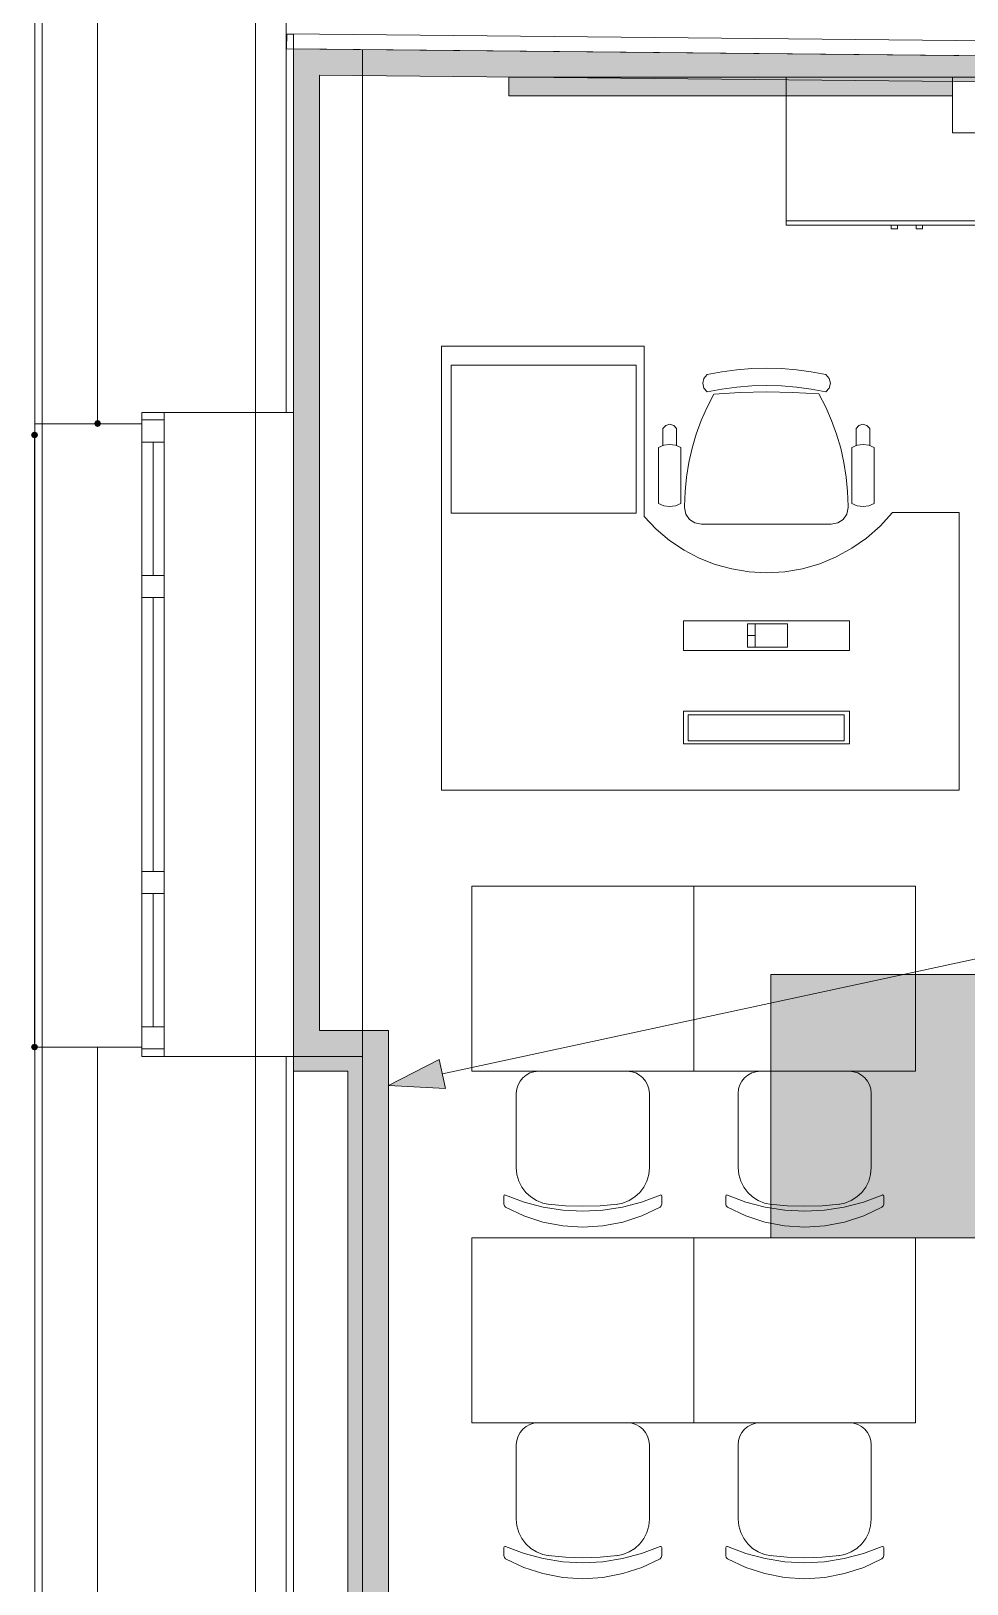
# Model space of a CAD drawing. Header units: millimetres. Extents: x 0 to 1189, y 0 to 841.
# Drawn here: x 232.6 to 257.91, y 611.34 to 653.32 of the extents above; entities that cross this region are included whole.
import ezdxf

# ---------------------------------------------------------------- set-up
doc = ezdxf.new("R2010")
doc.units = ezdxf.units.MM

msp = doc.modelspace()

# ---------------------------------------------------------------- hatches: boundary and pattern name
at = {"true_color": 0xf1d696}
h = msp.add_hatch(color=41, dxfattribs=at)
h.dxf.hatch_style = 2
h.paths.add_polyline_path([(240.398367, 652.128767), (239.698366, 652.135767), (239.698366, 652.835768)])
h = msp.add_hatch(color=41, dxfattribs=at)
h.dxf.hatch_style = 2
h.paths.add_polyline_path([(239.698366, 652.835768), (240.398367, 652.828768), (240.398367, 652.128767)])
h = msp.add_hatch(color=41, dxfattribs=at)
h.dxf.hatch_style = 2
h.paths.add_polyline_path([(240.398367, 652.828768), (300.172459, 652.233767), (300.172459, 651.533766), (240.398367, 652.128767)])
h = msp.add_hatch(color=41, dxfattribs=at)
h.dxf.hatch_style = 2
h.paths.add_polyline_path([(240.398367, 626.304728), (239.698366, 626.304728), (239.698366, 652.135767), (240.398367, 652.128767)])
at = {"true_color": 0x999999}
h = msp.add_hatch(color=253, dxfattribs=at)
h.dxf.hatch_style = 2
h.paths.add_polyline_path([(257.517393, 652.069767), (257.517393, 651.569766), (245.517375, 651.569766), (245.517375, 652.069767)])
h = msp.add_hatch(color=7)
h.dxf.hatch_style = 2
h.paths.add_polyline_path([(234.308358, 642.704753), (234.334796, 642.64119), (234.398358, 642.614752), (234.461921, 642.64119), (234.488358, 642.704753), (234.488358, 642.714753), (234.461921, 642.778315), (234.398358, 642.804753), (234.334796, 642.778315), (234.308358, 642.714753)])
h = msp.add_hatch(color=7)
h.dxf.hatch_style = 2
h.paths.add_polyline_path([(232.688355, 642.489752), (232.624793, 642.463315), (232.598355, 642.399752), (232.624793, 642.33619), (232.688355, 642.309752), (232.698356, 642.309752), (232.761918, 642.33619), (232.788356, 642.399752), (232.761918, 642.463315), (232.698356, 642.489752)])
at = {"true_color": 0xffffff}
h = msp.add_hatch(color=7, dxfattribs=at)
h.dxf.hatch_style = 2
h.paths.add_polyline_path([(252.603386, 627.81973), (284.146434, 627.81973), (284.146434, 620.701719), (252.603386, 620.701719)])
at = {"true_color": 0xf1d696}
h = msp.add_hatch(color=41, dxfattribs=at)
h.dxf.hatch_style = 2
h.paths.add_polyline_path([(240.398367, 626.304728), (240.398367, 625.604726), (239.698366, 625.604726)])
h = msp.add_hatch(color=41, dxfattribs=at)
h.dxf.hatch_style = 2
h.paths.add_polyline_path([(239.698366, 626.304728), (240.398367, 626.304728), (239.698366, 625.604726)])
h = msp.add_hatch(color=41, dxfattribs=at)
h.dxf.hatch_style = 2
h.paths.add_polyline_path([(241.560369, 626.304728), (241.560369, 625.604726), (240.398367, 625.604726), (240.398367, 626.304728)])
h = msp.add_hatch(color=41, dxfattribs=at)
h.dxf.hatch_style = 2
h.paths.add_polyline_path([(241.560369, 625.604726), (242.26037, 626.304728), (242.26037, 625.604726)])
h = msp.add_hatch(color=41, dxfattribs=at)
h.dxf.hatch_style = 2
h.paths.add_polyline_path([(241.560369, 626.304728), (242.26037, 626.304728), (241.560369, 625.604726)])
h = msp.add_hatch(color=7)
h.dxf.hatch_style = 2
h.paths.add_polyline_path([(232.698356, 625.765727), (232.761918, 625.792164), (232.788356, 625.855727), (232.761918, 625.919289), (232.698356, 625.945727), (232.688355, 625.945727), (232.624793, 625.919289), (232.598355, 625.855727), (232.624793, 625.792164), (232.688355, 625.765727)])
h = msp.add_hatch(color=7)
h.dxf.hatch_style = 2
h.paths.add_polyline_path([(239.698366, 625.604726), (241.160368, 625.604726), (241.160368, 625.204726), (239.698366, 625.204726)])
h = msp.add_hatch(color=7)
h.dxf.hatch_style = 2
h.paths.add_polyline_path([(241.560369, 602.904692), (241.160368, 602.904692), (241.160368, 625.594726), (241.560369, 625.604726)])
h = msp.add_hatch(color=41, dxfattribs=at)
h.dxf.hatch_style = 2
h.paths.add_polyline_path([(242.26037, 602.504691), (241.560369, 602.504691), (241.560369, 625.604726), (242.26037, 625.604726)])
at = {"true_color": 0x0077b0}
h = msp.add_hatch(color=144, dxfattribs=at)
h.dxf.hatch_style = 2
h.paths.add_polyline_path([(242.26037, 624.812725), (243.635372, 625.518726), (243.804372, 624.736725)])
h = msp.add_hatch(color=144, dxfattribs=at)
h.paths.add_polyline_path([(253.501278, 623.733373), (253.501278, 624.137414), (253.510313, 624.239053), (253.537589, 624.332475), (253.583366, 624.41794), (253.647901, 624.495704), (253.725665, 624.560239), (253.81113, 624.606016), (253.904552, 624.633293), (254.006191, 624.642327), (254.201252, 624.606361), (254.364481, 624.49846), (254.429016, 624.420653), (254.474793, 624.334887), (254.502069, 624.240646), (254.511104, 624.137414), (254.511104, 623.733373), (254.501639, 623.633328), (254.473415, 623.540724), (254.426691, 623.455561), (254.361725, 623.377839), (254.285166, 623.313304), (254.199874, 623.267528), (254.106624, 623.240251), (254.006191, 623.231216), (253.904552, 623.240251), (253.81113, 623.267528), (253.725665, 623.313304), (253.647901, 623.377839), (253.583366, 623.455561), (253.537589, 623.540724), (253.510313, 623.633328)])
h.paths.add_polyline_path([(254.308257, 623.736129), (254.308257, 624.14017), (254.28676, 624.25565), (254.220614, 624.354593), (254.123118, 624.420256), (254.006191, 624.441685), (253.889264, 624.420256), (253.791768, 624.354593), (253.725622, 624.25565), (253.704125, 624.14017), (253.704125, 623.736129), (253.725622, 623.618583), (253.791768, 623.521707), (253.889264, 623.454665), (254.006191, 623.431859), (254.123118, 623.454665), (254.220614, 623.521707), (254.28676, 623.619616)])
h = msp.add_hatch(color=144, dxfattribs=at)
h.dxf.hatch_style = 2
h.paths.add_polyline_path([(255.017103, 624.642327), (255.925505, 624.642327), (256.080879, 624.612975), (256.211035, 624.526572), (256.29985, 624.395521), (256.329546, 624.238838), (256.329546, 623.329884), (256.303984, 623.255125), (256.227571, 623.231216), (256.151435, 623.255125), (256.126148, 623.329884), (256.126148, 624.238838), (256.111678, 624.316973), (256.069924, 624.382705), (256.004123, 624.4257), (255.925505, 624.438929), (255.722658, 624.438929), (255.722658, 623.329884), (255.697165, 623.255125), (255.621235, 623.231216), (255.547234, 623.255125), (255.522016, 623.329884), (255.522016, 624.438929), (255.118526, 624.438929), (255.118526, 623.329884), (255.093239, 623.255125), (255.017103, 623.231216), (254.940966, 623.255125), (254.915679, 623.329884), (254.915679, 624.54366), (254.940966, 624.617385)])
h = msp.add_hatch(color=144, dxfattribs=at)
h.dxf.hatch_style = 2
h.paths.add_polyline_path([(257.425163, 623.329884), (257.425163, 624.54366), (257.45045, 624.617385), (257.526587, 624.642327), (258.0315, 624.642327), (258.185771, 624.612975), (258.316478, 624.526572), (258.405499, 624.395521), (258.434989, 624.238838), (258.434989, 623.329884), (258.409702, 623.255125), (258.333566, 623.231216), (258.257429, 623.255125), (258.232142, 623.329884), (258.232142, 624.238838), (258.217604, 624.316973), (258.175367, 624.382705), (258.110048, 624.4257), (258.0315, 624.438929), (257.62801, 624.438929), (257.62801, 623.329884), (257.602723, 623.255125), (257.526587, 623.231216), (257.45045, 623.255125)])
h = msp.add_hatch(color=144, dxfattribs=at)
h.paths.add_polyline_path([(256.088641, 622.127238), (256.180487, 622.182359), (256.264479, 622.201101), (256.310023, 622.21495), (256.351019, 622.254017), (256.381474, 622.303627), (256.391258, 622.353236), (256.380165, 622.412216), (256.347161, 622.461274), (256.297896, 622.493658), (256.239123, 622.503718), (256.180349, 622.492831), (256.131085, 622.461274), (256.099527, 622.412216), (256.088641, 622.353236)])
h.paths.add_polyline_path([(256.465672, 622.171335), (256.55931, 622.114215), (256.63269, 622.031878), (256.678372, 621.932108), (256.693875, 621.824069), (256.693875, 621.519799), (256.665626, 621.374209), (256.581979, 621.25301), (256.460367, 621.169984), (256.31519, 621.142767), (256.168912, 621.169984), (256.046197, 621.25301), (255.963653, 621.375036), (255.936506, 621.519799), (255.936506, 622.353236), (255.958554, 622.470989), (256.025251, 622.569312), (256.122472, 622.634356), (256.239123, 622.656404), (256.356394, 622.63408), (256.454648, 622.567108), (256.519691, 622.470714), (256.54174, 622.353236), (256.522723, 622.250503)])
h.paths.add_polyline_path([(256.54174, 621.521452), (256.54174, 621.824069), (256.525479, 621.911161), (256.476145, 621.985024), (256.402696, 622.034565), (256.31519, 622.050619), (256.227685, 622.034565), (256.154236, 621.985024), (256.104902, 621.911161), (256.088641, 621.824069), (256.088641, 621.521452), (256.104902, 621.433189), (256.154236, 621.361049), (256.227685, 621.310406), (256.31519, 621.293249), (256.402696, 621.310406), (256.476145, 621.361049), (256.525479, 621.434016)])
h = msp.add_hatch(color=144, dxfattribs=at)
h.dxf.hatch_style = 2
h.paths.add_polyline_path([(252.754027, 621.21663), (252.754027, 622.127238), (252.773044, 622.182359), (252.830095, 622.201101), (253.208779, 622.201101), (253.324604, 622.179121), (253.422651, 622.11456), (253.489348, 622.015823), (253.511397, 621.898483), (253.511397, 621.21663), (253.49238, 621.160682), (253.435329, 621.142767), (253.378278, 621.160682), (253.359261, 621.21663), (253.359261, 621.898483), (253.348375, 621.957257), (253.316818, 622.006522), (253.267553, 622.038699), (253.208779, 622.048965), (252.906162, 622.048965), (252.906162, 621.21663), (252.887145, 621.160682), (252.830095, 621.142767), (252.773044, 621.160682)])
h = msp.add_hatch(color=144, dxfattribs=at)
h.paths.add_polyline_path([(253.814853, 622.127238), (253.83387, 622.182359), (253.890921, 622.201101), (254.269606, 622.201101), (254.386877, 622.179121), (254.483477, 622.11456), (254.550174, 622.015823), (254.572223, 621.898483), (254.572223, 621.445384), (254.550174, 621.328045), (254.483477, 621.229308), (254.386877, 621.16392), (254.269606, 621.142767), (253.966988, 621.142767), (253.966988, 620.761878), (253.947972, 620.706274), (253.890921, 620.687463), (253.83387, 620.706274), (253.814853, 620.761878)])
h.paths.add_polyline_path([(253.966988, 622.048965), (253.966988, 621.293249), (254.269606, 621.293249), (254.327277, 621.304342), (254.375439, 621.337346), (254.408925, 621.386611), (254.420087, 621.445384), (254.420087, 621.898483), (254.409201, 621.957257), (254.377644, 622.006522), (254.328379, 622.038699), (254.269606, 622.048965)])
h = msp.add_hatch(color=144, dxfattribs=at)
h.dxf.hatch_style = 2
h.paths.add_polyline_path([(255.633049, 622.127238), (255.633049, 621.21663), (255.614032, 621.160682), (255.556981, 621.142767), (255.178296, 621.142767), (255.061025, 621.16392), (254.964425, 621.229308), (254.897728, 621.327218), (254.875679, 621.445384), (254.875679, 622.127238), (254.894696, 622.182359), (254.951747, 622.201101), (255.008798, 622.182359), (255.027815, 622.127238), (255.027815, 621.445384), (255.038977, 621.387438), (255.072463, 621.337346), (255.121452, 621.304342), (255.178296, 621.293249), (255.480914, 621.293249), (255.480914, 622.127238), (255.499931, 622.182359), (255.556981, 622.201101), (255.614032, 622.182359)])
h = msp.add_hatch(color=144, dxfattribs=at)
h.paths.add_polyline_path([(257.265774, 621.598071), (257.160078, 621.63011), (257.073399, 621.69729), (257.016349, 621.790032), (256.997332, 621.898483), (257.01938, 622.015823), (257.086077, 622.11456), (257.182678, 622.179121), (257.299949, 622.201101), (257.678634, 622.201101), (257.735685, 622.182359), (257.754702, 622.127238), (257.754702, 621.21663), (257.735685, 621.160682), (257.678634, 621.142767), (257.621583, 621.160682), (257.602566, 621.21663), (257.602566, 621.595866), (257.449879, 621.595866), (257.134584, 621.172533), (257.107299, 621.149589), (257.073399, 621.142767), (257.016349, 621.160682), (256.997332, 621.21663), (257.012215, 621.263483)])
h.paths.add_polyline_path([(257.149467, 621.898483), (257.160629, 621.840537), (257.194116, 621.790445), (257.243105, 621.756959), (257.299949, 621.745797), (257.602566, 621.745797), (257.602566, 622.048965), (257.299949, 622.048965), (257.241176, 622.038079), (257.191911, 622.006522), (257.160354, 621.957257)])

# ---------------------------------------------------------------- linework, layer by layer
at = {"color": 7, "lineweight": 0}
for points in [[(238.672365, 251.095154), (238.672365, 729.022884)], [(232.698356, 723.080875), (232.698356, 642.704753)], [(232.898356, 642.704753), (232.898356, 722.879875)], [(232.898356, 722.879875), (232.898356, 642.704753)], [(234.398358, 721.369873), (234.398358, 642.704753)], [(234.398358, 642.714753), (234.398358, 716.268865)], [(239.498366, 657.038775), (239.498366, 653.237769)], [(239.498366, 653.237769), (301.07646, 652.624768)], [(239.498366, 653.237769), (239.498366, 643.004753)], [(239.698366, 653.233769), (239.498366, 653.233769)], [(239.514366, 653.237769), (239.510366, 652.837768)], [(239.698366, 643.004753), (239.698366, 653.233769)], [(239.510366, 652.837768), (300.87246, 652.226767)], [(239.698366, 652.835768), (239.698366, 652.135767)], [(300.87246, 652.226767), (239.698366, 652.835768)], [(241.560369, 625.604726), (241.560369, 652.817768)], [(239.698366, 652.135767), (239.698366, 625.604726)], [(240.398367, 652.128767), (300.172459, 651.533766)], [(240.398367, 626.304728), (240.398367, 652.128767)], [(232.698356, 625.854727), (232.698356, 642.704753)], [(232.698356, 642.704753), (232.898356, 642.704753)], [(232.898356, 642.704753), (232.898356, 625.854727)], [(232.898356, 625.854727), (232.898356, 642.704753)], [(232.898356, 642.704753), (234.398358, 642.704753)], [(234.398358, 642.704753), (235.59836, 642.704753)], [(236.198361, 643.004753), (235.59836, 643.004753)], [(235.59836, 643.004753), (235.59836, 642.204752)], [(235.59836, 643.004753), (235.59836, 642.204752)], [(236.198361, 643.004753), (235.59836, 643.004753)], [(236.198361, 642.804753), (235.59836, 642.804753)], [(236.198361, 643.004753), (239.498366, 643.004753)], [(236.198361, 642.204752), (236.198361, 643.004753)], [(236.198361, 642.204752), (236.198361, 643.004753)], [(239.498366, 643.004753), (239.698366, 643.004753)], [(232.688355, 625.855727), (232.688355, 642.399752)], [(235.59836, 642.204752), (236.198361, 642.204752)], [(235.59836, 638.604746), (235.59836, 642.204752)], [(235.89836, 638.604746), (235.89836, 642.204752)], [(236.198361, 642.204752), (236.198361, 638.604746)], [(235.59836, 638.604746), (236.198361, 638.604746)], [(235.59836, 638.004745), (235.59836, 638.604746)], [(235.59836, 638.604746), (235.59836, 638.004745)], [(236.198361, 638.604746), (236.198361, 638.004745)], [(236.198361, 638.004745), (236.198361, 638.604746)], [(236.198361, 638.004745), (235.59836, 638.004745)], [(235.59836, 630.604734), (235.59836, 638.004745)], [(235.89836, 630.604734), (235.89836, 638.004745)], [(236.198361, 638.004745), (236.198361, 630.604734)], [(235.59836, 630.604734), (236.198361, 630.604734)], [(235.59836, 630.004733), (235.59836, 630.604734)], [(235.59836, 630.604734), (235.59836, 630.004733)], [(236.198361, 630.604734), (236.198361, 630.004733)], [(236.198361, 630.004733), (236.198361, 630.604734)], [(236.198361, 630.004733), (235.59836, 630.004733)], [(235.59836, 626.404728), (235.59836, 630.004733)], [(235.89836, 626.404728), (235.89836, 630.004733)], [(236.198361, 630.004733), (236.198361, 626.404728)], [(235.59836, 626.404728), (236.198361, 626.404728)], [(235.59836, 625.604726), (235.59836, 626.404728)], [(235.59836, 626.404728), (235.59836, 625.604726)], [(236.198361, 626.404728), (236.198361, 625.604726)], [(236.198361, 625.604726), (236.198361, 626.404728)], [(242.26037, 626.304728), (240.398367, 626.304728)], [(242.26037, 626.304728), (242.26037, 625.604726)], [(232.898356, 625.854727), (232.698356, 625.854727)], [(232.698356, 625.854727), (232.698356, 602.204691)], [(234.398358, 625.854727), (232.898356, 625.854727)], [(232.898356, 625.854727), (232.898356, 602.204691)], [(234.398358, 602.204691), (234.398358, 625.854727)], [(235.59836, 625.854727), (234.398358, 625.854727)], [(234.398358, 625.854727), (234.398358, 602.214691)], [(236.198361, 625.804727), (235.59836, 625.804727)], [(236.198361, 625.604726), (235.59836, 625.604726)], [(235.59836, 625.604726), (236.198361, 625.604726)], [(239.498366, 625.604726), (236.198361, 625.604726)], [(239.498366, 602.504691), (239.498366, 625.604726)], [(241.560369, 625.604726), (239.498366, 625.604726)], [(239.698366, 625.604726), (239.698366, 602.904692)], [(239.698366, 625.604726), (240.398367, 625.604726)], [(240.398367, 625.604726), (241.560369, 625.604726)], [(241.560369, 602.504691), (241.560369, 625.604726)], [(241.560369, 625.604726), (241.560369, 602.504691)], [(242.26037, 601.80469), (242.26037, 625.604726)], [(239.698366, 625.204726), (241.160368, 625.204726)], [(241.160368, 625.204726), (241.160368, 602.904692)]]:
    msp.add_lwpolyline(points, dxfattribs=at)
at = {"color": 253, "lineweight": 0, "true_color": 0x999999}
for points in [[(245.517375, 651.569766), (245.517375, 652.069767)], [(245.517375, 652.069767), (257.517393, 652.069767)], [(253.017387, 652.069767), (253.017387, 648.069761)], [(267.517409, 652.069767), (253.017387, 652.069767)], [(257.517393, 650.569765), (257.517393, 652.069767)], [(257.517393, 652.069767), (277.517424, 652.069767)], [(257.517393, 652.069767), (257.517393, 651.569766)], [(257.517393, 651.569766), (245.517375, 651.569766)], [(277.517424, 650.569765), (257.517393, 650.569765)], [(253.017387, 648.189761), (267.517409, 648.189761)], [(253.017387, 648.069761), (267.517409, 648.069761)], [(256.031391, 648.069761), (255.857391, 648.069761)], [(255.857391, 648.069761), (255.857391, 647.967761)], [(256.031391, 647.967761), (256.031391, 648.069761)], [(256.707392, 648.069761), (256.534392, 648.069761)], [(256.534392, 648.069761), (256.534392, 647.967761)], [(256.707392, 647.967761), (256.707392, 648.069761)], [(255.857391, 647.967761), (256.031391, 647.967761)], [(256.534392, 647.967761), (256.707392, 647.967761)], [(243.698372, 632.801737), (243.698372, 644.801756)], [(243.698372, 644.801756), (249.178381, 644.801756)], [(249.178381, 640.191749), (249.178381, 644.801756)], [(243.963373, 644.289755), (248.96338, 644.289755)], [(243.963373, 640.289749), (243.963373, 644.289755)], [(248.96338, 644.289755), (248.96338, 640.289749)], [(250.884383, 643.564754), (250.794008, 643.666254), (250.761383, 643.797754), (250.794008, 643.929129), (250.884383, 644.029755)], [(250.884383, 644.029755), (251.281556, 644.10588), (251.68201, 644.160255), (252.084901, 644.19288), (252.489386, 644.203755), (252.893308, 644.19288), (253.296012, 644.160255), (253.696653, 644.10588), (254.094388, 644.029755)], [(254.094388, 644.029755), (254.183888, 643.929129), (254.216388, 643.797754), (254.183888, 643.666254), (254.094388, 643.564754)], [(250.271382, 640.457749), (250.271382, 640.470749), (250.284037, 640.868338), (250.321804, 641.263079), (250.384392, 641.653812), (250.471508, 642.039377), (250.582857, 642.418613), (250.718149, 642.790362), (250.877088, 643.153462), (251.059384, 643.506754)], [(250.884383, 643.564754), (251.281556, 643.641035), (251.68201, 643.695754), (252.084901, 643.728723), (252.489386, 643.739754), (252.893308, 643.728723), (253.296012, 643.695754), (253.696653, 643.641035), (254.094388, 643.564754)], [(251.059384, 643.506754), (251.77326, 643.550379), (252.489386, 643.564754), (253.197262, 643.550504), (253.904388, 643.507754)], [(253.904388, 643.507754), (254.086683, 643.154419), (254.245623, 642.791206), (254.380914, 642.419297), (254.492264, 642.039877), (254.579379, 641.654128), (254.641967, 641.263235), (254.679735, 640.868381), (254.692389, 640.470749), (254.692389, 640.457749)], [(249.686381, 642.572752), (249.760757, 642.658753), (249.870382, 642.690753), (249.978757, 642.658878), (250.053382, 642.573752)], [(254.910389, 642.573752), (254.98514, 642.659753), (255.09439, 642.691753), (255.20314, 642.659878), (255.27739, 642.574752)], [(249.686381, 642.574752), (249.686381, 642.118752)], [(250.053382, 642.573752), (250.053382, 642.116752)], [(254.910389, 642.573752), (254.910389, 642.116752)], [(255.27739, 642.574752), (255.27739, 642.118752)], [(249.565381, 642.060752), (249.565381, 640.548749)], [(249.566381, 642.060752), (249.710882, 642.122502), (249.867382, 642.143752), (250.023507, 642.122502), (250.168382, 642.060752)], [(250.168382, 642.060752), (250.168382, 640.548749)], [(254.795389, 642.060752), (254.940264, 642.122502), (255.09639, 642.143752), (255.25339, 642.122502), (255.39839, 642.060752)], [(254.795389, 642.060752), (254.795389, 640.548749)], [(255.39839, 642.060752), (255.39839, 640.548749)], [(250.168382, 640.548749), (250.023507, 640.486124), (249.867382, 640.464749), (249.710882, 640.486124), (249.566381, 640.548749)], [(255.39839, 640.548749), (255.25339, 640.486124), (255.09639, 640.464749), (254.940264, 640.486124), (254.795389, 640.548749)], [(248.96338, 640.289749), (243.963373, 640.289749)], [(255.889391, 640.301749), (255.559422, 639.936733), (255.194015, 639.613998), (254.797296, 639.335513), (254.373389, 639.103247), (253.926419, 638.919169), (253.460512, 638.785247), (252.979793, 638.70345), (252.488386, 638.675746), (252.014998, 638.701389), (251.551291, 638.7772), (251.100942, 638.901503), (250.667633, 639.072622), (250.255042, 639.288882), (249.86685, 639.548607), (249.506737, 639.850121), (249.178381, 640.191749)], [(250.731383, 639.985748), (250.548555, 640.021389), (250.404258, 640.118624), (250.307023, 640.262921), (250.271382, 640.439749), (250.271382, 640.457749)], [(254.692389, 640.457749), (254.692389, 640.439749), (254.656748, 640.262921), (254.559514, 640.118624), (254.415217, 640.021389), (254.238388, 639.985748)], [(257.698394, 640.301749), (255.889391, 640.301749)], [(257.698394, 632.801737), (257.698394, 640.301749)], [(257.698394, 632.801737), (257.698394, 640.301749)], [(250.731383, 639.985748), (254.232388, 639.985748)], [(254.727389, 637.373744), (250.237382, 637.373744)], [(250.237382, 637.373744), (250.237382, 636.577743)], [(251.975385, 636.659743), (251.975385, 637.293744)], [(251.975385, 637.293744), (253.056387, 637.293744)], [(252.176385, 637.293744), (252.176385, 636.659743)], [(253.056387, 637.293744), (253.056387, 636.659743)], [(254.727389, 636.577743), (254.727389, 637.373744)], [(252.176385, 636.976744), (251.975385, 636.976744)], [(250.237382, 636.577743), (254.727389, 636.577743)], [(253.056387, 636.659743), (251.975385, 636.659743)], [(254.727389, 634.937741), (250.237382, 634.937741)], [(250.237382, 634.937741), (250.237382, 634.051739)], [(254.590389, 634.832741), (250.366383, 634.832741)], [(250.366383, 634.832741), (250.366383, 634.13374)], [(254.590389, 634.13374), (254.590389, 634.832741)], [(254.727389, 634.051739), (254.727389, 634.937741)], [(250.237382, 634.051739), (254.727389, 634.051739)], [(250.366383, 634.13374), (254.590389, 634.13374)], [(257.698394, 632.801737), (243.698372, 632.801737)], [(243.698372, 632.801737), (257.698394, 632.801737)], [(244.518374, 625.201726), (244.518374, 630.201734)], [(244.518374, 630.201734), (250.518383, 630.201734)], [(250.518383, 630.201734), (250.518383, 625.201726)], [(250.518383, 625.201726), (250.518383, 630.201734)], [(250.518383, 630.201734), (256.518392, 630.201734)], [(256.518392, 630.201734), (256.518392, 625.201726)], [(250.518383, 625.201726), (244.518374, 625.201726)], [(245.719375, 624.601725), (245.731581, 624.72254), (245.766579, 624.835116), (245.821944, 624.937028), (245.895251, 625.025851), (245.984073, 625.099157), (246.085985, 625.154523), (246.198562, 625.189521), (246.319376, 625.201726)], [(245.719375, 624.601725), (245.731581, 624.72254), (245.766579, 624.835116), (245.821944, 624.937028), (245.895251, 625.025851), (245.984073, 625.099157), (246.085985, 625.154523), (246.198562, 625.189521), (246.319376, 625.201726)], [(246.318376, 625.201726), (248.71938, 625.201726)], [(246.318376, 625.201726), (248.71938, 625.201726)], [(248.71938, 625.201726), (248.840195, 625.189521), (248.952771, 625.154523), (249.054683, 625.099157), (249.143506, 625.025851), (249.216812, 624.937028), (249.272178, 624.835116), (249.307176, 624.72254), (249.319381, 624.601725)], [(248.71938, 625.201726), (248.840195, 625.189521), (248.952771, 625.154523), (249.054683, 625.099157), (249.143506, 625.025851), (249.216812, 624.937028), (249.272178, 624.835116), (249.307176, 624.72254), (249.319381, 624.601725)], [(256.518392, 625.201726), (250.518383, 625.201726)], [(251.719385, 624.601725), (251.73159, 624.72254), (251.766588, 624.835116), (251.821953, 624.937028), (251.89526, 625.025851), (251.984082, 625.099157), (252.085995, 625.154523), (252.198571, 625.189521), (252.319385, 625.201726)], [(251.719385, 624.601725), (251.73159, 624.72254), (251.766588, 624.835116), (251.821953, 624.937028), (251.89526, 625.025851), (251.984082, 625.099157), (252.085995, 625.154523), (252.198571, 625.189521), (252.319385, 625.201726)], [(252.318385, 625.201726), (254.719389, 625.201726)], [(252.318385, 625.201726), (254.719389, 625.201726)], [(254.719389, 625.201726), (254.840204, 625.189521), (254.95278, 625.154523), (255.054692, 625.099157), (255.143515, 625.025851), (255.216822, 624.937028), (255.272187, 624.835116), (255.307185, 624.72254), (255.31939, 624.601725)], [(254.719389, 625.201726), (254.840204, 625.189521), (254.95278, 625.154523), (255.054692, 625.099157), (255.143515, 625.025851), (255.216822, 624.937028), (255.272187, 624.835116), (255.307185, 624.72254), (255.31939, 624.601725)], [(245.719375, 624.601725), (245.719375, 622.598722)], [(245.719375, 624.601725), (245.719375, 622.598722)], [(249.319381, 624.601725), (249.319381, 622.598722)], [(249.319381, 624.601725), (249.319381, 622.598722)], [(251.719385, 624.601725), (251.719385, 622.598722)], [(251.719385, 624.601725), (251.719385, 622.598722)], [(255.31939, 624.601725), (255.31939, 622.598722)], [(255.31939, 624.601725), (255.31939, 622.598722)], [(246.619377, 621.60372), (246.433992, 621.640035), (246.263173, 621.708424), (246.11005, 621.80543), (245.977751, 621.927596), (245.869405, 622.071465), (245.788141, 622.233581), (245.737088, 622.410485), (245.719375, 622.598722)], [(246.619377, 621.60372), (246.433992, 621.640035), (246.263173, 621.708424), (246.11005, 621.80543), (245.977751, 621.927596), (245.869405, 622.071465), (245.788141, 622.233581), (245.737088, 622.410485), (245.719375, 622.598722)], [(249.319381, 622.598722), (249.301668, 622.410485), (249.250615, 622.233581), (249.169351, 622.071465), (249.061006, 621.927596), (248.928706, 621.80543), (248.775583, 621.708424), (248.604765, 621.640035), (248.41938, 621.60372)], [(249.319381, 622.598722), (249.301668, 622.410485), (249.250615, 622.233581), (249.169351, 622.071465), (249.061006, 621.927596), (248.928706, 621.80543), (248.775583, 621.708424), (248.604765, 621.640035), (248.41938, 621.60372)], [(252.619386, 621.60372), (252.434001, 621.640035), (252.263182, 621.708424), (252.110059, 621.80543), (251.97776, 621.927596), (251.869414, 622.071465), (251.78815, 622.233581), (251.737097, 622.410485), (251.719385, 622.598722)], [(252.619386, 621.60372), (252.434001, 621.640035), (252.263182, 621.708424), (252.110059, 621.80543), (251.97776, 621.927596), (251.869414, 622.071465), (251.78815, 622.233581), (251.737097, 622.410485), (251.719385, 622.598722)], [(255.31939, 622.598722), (255.301677, 622.410485), (255.250624, 622.233581), (255.169361, 622.071465), (255.061015, 621.927596), (254.928716, 621.80543), (254.775592, 621.708424), (254.604774, 621.640035), (254.419389, 621.60372)], [(255.31939, 622.598722), (255.301677, 622.410485), (255.250624, 622.233581), (255.169361, 622.071465), (255.061015, 621.927596), (254.928716, 621.80543), (254.775592, 621.708424), (254.604774, 621.640035), (254.419389, 621.60372)], [(245.384375, 621.828721), (245.393, 621.849721), (245.414375, 621.858721), (245.427375, 621.855721)], [(245.384375, 621.828721), (245.393, 621.849721), (245.414375, 621.858721), (245.427375, 621.855721)], [(245.384375, 621.61172), (245.384375, 621.828721)], [(245.384375, 621.61172), (245.384375, 621.828721)], [(249.611381, 621.855721), (249.107318, 621.664783), (248.58788, 621.52747), (248.057191, 621.444533), (247.519378, 621.41672), (246.981565, 621.444533), (246.450877, 621.52747), (245.931438, 621.664783), (245.427375, 621.855721)], [(249.611381, 621.855721), (249.107318, 621.664783), (248.58788, 621.52747), (248.057191, 621.444533), (247.519378, 621.41672), (246.981565, 621.444533), (246.450877, 621.52747), (245.931438, 621.664783), (245.427375, 621.855721)], [(249.611381, 621.855721), (249.624381, 621.858721), (249.645756, 621.849721), (249.654381, 621.828721)], [(249.611381, 621.855721), (249.624381, 621.858721), (249.645756, 621.849721), (249.654381, 621.828721)], [(249.654381, 621.61172), (249.654381, 621.828721)], [(249.654381, 621.61172), (249.654381, 621.828721)], [(251.384384, 621.828721), (251.393009, 621.849721), (251.414384, 621.858721), (251.427384, 621.855721)], [(251.384384, 621.828721), (251.393009, 621.849721), (251.414384, 621.858721), (251.427384, 621.855721)], [(251.384384, 621.61172), (251.384384, 621.828721)], [(251.384384, 621.61172), (251.384384, 621.828721)], [(255.611391, 621.855721), (255.107327, 621.664783), (254.587889, 621.52747), (254.057201, 621.444533), (253.519387, 621.41672), (252.981574, 621.444533), (252.450886, 621.52747), (251.931447, 621.664783), (251.427384, 621.855721)], [(255.611391, 621.855721), (255.107327, 621.664783), (254.587889, 621.52747), (254.057201, 621.444533), (253.519387, 621.41672), (252.981574, 621.444533), (252.450886, 621.52747), (251.931447, 621.664783), (251.427384, 621.855721)], [(255.611391, 621.855721), (255.624391, 621.858721), (255.645766, 621.849721), (255.654391, 621.828721)], [(255.611391, 621.855721), (255.624391, 621.858721), (255.645766, 621.849721), (255.654391, 621.828721)], [(255.654391, 621.61172), (255.654391, 621.828721)], [(255.654391, 621.61172), (255.654391, 621.828721)], [(245.431375, 621.52672), (245.397, 621.56322), (245.384375, 621.61172)], [(245.431375, 621.52672), (245.397, 621.56322), (245.384375, 621.61172)], [(249.607381, 621.52672), (249.114349, 621.293001), (248.59788, 621.12397), (248.06416, 621.021313), (247.519378, 620.986719), (246.974596, 621.021313), (246.440877, 621.12397), (245.924407, 621.293001), (245.431375, 621.52672)], [(249.607381, 621.52672), (249.114349, 621.293001), (248.59788, 621.12397), (248.06416, 621.021313), (247.519378, 620.986719), (246.974596, 621.021313), (246.440877, 621.12397), (245.924407, 621.293001), (245.431375, 621.52672)], [(248.46038, 621.60872), (247.991004, 621.566845), (247.519378, 621.55272), (247.047752, 621.566845), (246.578377, 621.60872)], [(248.46038, 621.60872), (247.991004, 621.566845), (247.519378, 621.55272), (247.047752, 621.566845), (246.578377, 621.60872)], [(249.654381, 621.61172), (249.641756, 621.56322), (249.607381, 621.52672)], [(249.654381, 621.61172), (249.641756, 621.56322), (249.607381, 621.52672)], [(251.431384, 621.52672), (251.397009, 621.56322), (251.384384, 621.61172)], [(251.431384, 621.52672), (251.397009, 621.56322), (251.384384, 621.61172)], [(255.607391, 621.52672), (255.114359, 621.293001), (254.597889, 621.12397), (254.064169, 621.021313), (253.519387, 620.986719), (252.974605, 621.021313), (252.440886, 621.12397), (251.924416, 621.293001), (251.431384, 621.52672)], [(255.607391, 621.52672), (255.114359, 621.293001), (254.597889, 621.12397), (254.064169, 621.021313), (253.519387, 620.986719), (252.974605, 621.021313), (252.440886, 621.12397), (251.924416, 621.293001), (251.431384, 621.52672)], [(254.460389, 621.60872), (253.991013, 621.566845), (253.519387, 621.55272), (253.047762, 621.566845), (252.578386, 621.60872)], [(254.460389, 621.60872), (253.991013, 621.566845), (253.519387, 621.55272), (253.047762, 621.566845), (252.578386, 621.60872)], [(255.654391, 621.61172), (255.641766, 621.56322), (255.607391, 621.52672)], [(255.654391, 621.61172), (255.641766, 621.56322), (255.607391, 621.52672)], [(244.518374, 615.701711), (244.518374, 620.701719)], [(244.518374, 620.701719), (250.518383, 620.701719)], [(250.518383, 620.701719), (250.518383, 615.701711)], [(250.518383, 615.701711), (250.518383, 620.701719)], [(250.518383, 620.701719), (256.518392, 620.701719)], [(256.518392, 620.701719), (256.518392, 615.701711)], [(250.518383, 615.701711), (244.518374, 615.701711)], [(245.719375, 615.10171), (245.731581, 615.222525), (245.766579, 615.335101), (245.821944, 615.437014), (245.895251, 615.525836), (245.984073, 615.599143), (246.085985, 615.654508), (246.198562, 615.689506), (246.319376, 615.701711)], [(245.719375, 615.10171), (245.731581, 615.222525), (245.766579, 615.335101), (245.821944, 615.437014), (245.895251, 615.525836), (245.984073, 615.599143), (246.085985, 615.654508), (246.198562, 615.689506), (246.319376, 615.701711)], [(246.318376, 615.701711), (248.71938, 615.701711)], [(246.318376, 615.701711), (248.71938, 615.701711)], [(248.71938, 615.701711), (248.840195, 615.689506), (248.952771, 615.654508), (249.054683, 615.599143), (249.143506, 615.525836), (249.216812, 615.437014), (249.272178, 615.335101), (249.307176, 615.222525), (249.319381, 615.10171)], [(248.71938, 615.701711), (248.840195, 615.689506), (248.952771, 615.654508), (249.054683, 615.599143), (249.143506, 615.525836), (249.216812, 615.437014), (249.272178, 615.335101), (249.307176, 615.222525), (249.319381, 615.10171)], [(256.518392, 615.701711), (250.518383, 615.701711)], [(251.719385, 615.10171), (251.73159, 615.222525), (251.766588, 615.335101), (251.821953, 615.437014), (251.89526, 615.525836), (251.984082, 615.599143), (252.085995, 615.654508), (252.198571, 615.689506), (252.319385, 615.701711)], [(251.719385, 615.10171), (251.73159, 615.222525), (251.766588, 615.335101), (251.821953, 615.437014), (251.89526, 615.525836), (251.984082, 615.599143), (252.085995, 615.654508), (252.198571, 615.689506), (252.319385, 615.701711)], [(252.318385, 615.701711), (254.719389, 615.701711)], [(252.318385, 615.701711), (254.719389, 615.701711)], [(254.719389, 615.701711), (254.840204, 615.689506), (254.95278, 615.654508), (255.054692, 615.599143), (255.143515, 615.525836), (255.216822, 615.437014), (255.272187, 615.335101), (255.307185, 615.222525), (255.31939, 615.10171)], [(254.719389, 615.701711), (254.840204, 615.689506), (254.95278, 615.654508), (255.054692, 615.599143), (255.143515, 615.525836), (255.216822, 615.437014), (255.272187, 615.335101), (255.307185, 615.222525), (255.31939, 615.10171)], [(245.719375, 615.10171), (245.719375, 613.098707)], [(245.719375, 615.10171), (245.719375, 613.098707)], [(249.319381, 615.10171), (249.319381, 613.098707)], [(249.319381, 615.10171), (249.319381, 613.098707)], [(251.719385, 615.10171), (251.719385, 613.098707)], [(251.719385, 615.10171), (251.719385, 613.098707)], [(255.31939, 615.10171), (255.31939, 613.098707)], [(255.31939, 615.10171), (255.31939, 613.098707)], [(246.619377, 612.103706), (246.433992, 612.14002), (246.263173, 612.208409), (246.11005, 612.305415), (245.977751, 612.427581), (245.869405, 612.571451), (245.788141, 612.733566), (245.737088, 612.910471), (245.719375, 613.098707)], [(246.619377, 612.103706), (246.433992, 612.14002), (246.263173, 612.208409), (246.11005, 612.305415), (245.977751, 612.427581), (245.869405, 612.571451), (245.788141, 612.733566), (245.737088, 612.910471), (245.719375, 613.098707)], [(249.319381, 613.098707), (249.301668, 612.910471), (249.250615, 612.733566), (249.169351, 612.571451), (249.061006, 612.427581), (248.928706, 612.305415), (248.775583, 612.208409), (248.604765, 612.14002), (248.41938, 612.103706)], [(249.319381, 613.098707), (249.301668, 612.910471), (249.250615, 612.733566), (249.169351, 612.571451), (249.061006, 612.427581), (248.928706, 612.305415), (248.775583, 612.208409), (248.604765, 612.14002), (248.41938, 612.103706)], [(252.619386, 612.103706), (252.434001, 612.14002), (252.263182, 612.208409), (252.110059, 612.305415), (251.97776, 612.427581), (251.869414, 612.571451), (251.78815, 612.733566), (251.737097, 612.910471), (251.719385, 613.098707)], [(252.619386, 612.103706), (252.434001, 612.14002), (252.263182, 612.208409), (252.110059, 612.305415), (251.97776, 612.427581), (251.869414, 612.571451), (251.78815, 612.733566), (251.737097, 612.910471), (251.719385, 613.098707)], [(255.31939, 613.098707), (255.301677, 612.910471), (255.250624, 612.733566), (255.169361, 612.571451), (255.061015, 612.427581), (254.928716, 612.305415), (254.775592, 612.208409), (254.604774, 612.14002), (254.419389, 612.103706)], [(255.31939, 613.098707), (255.301677, 612.910471), (255.250624, 612.733566), (255.169361, 612.571451), (255.061015, 612.427581), (254.928716, 612.305415), (254.775592, 612.208409), (254.604774, 612.14002), (254.419389, 612.103706)], [(245.384375, 612.328706), (245.393, 612.349706), (245.414375, 612.358706), (245.427375, 612.355706)], [(245.384375, 612.328706), (245.393, 612.349706), (245.414375, 612.358706), (245.427375, 612.355706)], [(245.384375, 612.111706), (245.384375, 612.328706)], [(245.384375, 612.111706), (245.384375, 612.328706)], [(245.431375, 612.026706), (245.397, 612.063206), (245.384375, 612.111706)], [(245.431375, 612.026706), (245.397, 612.063206), (245.384375, 612.111706)], [(249.611381, 612.355706), (249.107318, 612.164768), (248.58788, 612.027456), (248.057191, 611.944518), (247.519378, 611.916706), (246.981565, 611.944518), (246.450877, 612.027456), (245.931438, 612.164768), (245.427375, 612.355706)], [(249.611381, 612.355706), (249.107318, 612.164768), (248.58788, 612.027456), (248.057191, 611.944518), (247.519378, 611.916706), (246.981565, 611.944518), (246.450877, 612.027456), (245.931438, 612.164768), (245.427375, 612.355706)], [(249.607381, 612.026706), (249.114349, 611.792987), (248.59788, 611.623955), (248.06416, 611.521299), (247.519378, 611.486705), (246.974596, 611.521299), (246.440877, 611.623955), (245.924407, 611.792987), (245.431375, 612.026706)], [(249.607381, 612.026706), (249.114349, 611.792987), (248.59788, 611.623955), (248.06416, 611.521299), (247.519378, 611.486705), (246.974596, 611.521299), (246.440877, 611.623955), (245.924407, 611.792987), (245.431375, 612.026706)], [(248.46038, 612.108706), (247.991004, 612.066831), (247.519378, 612.052706), (247.047752, 612.066831), (246.578377, 612.108706)], [(248.46038, 612.108706), (247.991004, 612.066831), (247.519378, 612.052706), (247.047752, 612.066831), (246.578377, 612.108706)], [(249.654381, 612.111706), (249.641756, 612.063206), (249.607381, 612.026706)], [(249.654381, 612.111706), (249.641756, 612.063206), (249.607381, 612.026706)], [(249.611381, 612.355706), (249.624381, 612.358706), (249.645756, 612.349706), (249.654381, 612.328706)], [(249.611381, 612.355706), (249.624381, 612.358706), (249.645756, 612.349706), (249.654381, 612.328706)], [(249.654381, 612.111706), (249.654381, 612.328706)], [(249.654381, 612.111706), (249.654381, 612.328706)], [(251.384384, 612.328706), (251.393009, 612.349706), (251.414384, 612.358706), (251.427384, 612.355706)], [(251.384384, 612.328706), (251.393009, 612.349706), (251.414384, 612.358706), (251.427384, 612.355706)], [(251.384384, 612.111706), (251.384384, 612.328706)], [(251.384384, 612.111706), (251.384384, 612.328706)], [(251.431384, 612.026706), (251.397009, 612.063206), (251.384384, 612.111706)], [(251.431384, 612.026706), (251.397009, 612.063206), (251.384384, 612.111706)], [(255.611391, 612.355706), (255.107327, 612.164768), (254.587889, 612.027456), (254.057201, 611.944518), (253.519387, 611.916706), (252.981574, 611.944518), (252.450886, 612.027456), (251.931447, 612.164768), (251.427384, 612.355706)], [(255.611391, 612.355706), (255.107327, 612.164768), (254.587889, 612.027456), (254.057201, 611.944518), (253.519387, 611.916706), (252.981574, 611.944518), (252.450886, 612.027456), (251.931447, 612.164768), (251.427384, 612.355706)], [(255.607391, 612.026706), (255.114359, 611.792987), (254.597889, 611.623955), (254.064169, 611.521299), (253.519387, 611.486705), (252.974605, 611.521299), (252.440886, 611.623955), (251.924416, 611.792987), (251.431384, 612.026706)], [(255.607391, 612.026706), (255.114359, 611.792987), (254.597889, 611.623955), (254.064169, 611.521299), (253.519387, 611.486705), (252.974605, 611.521299), (252.440886, 611.623955), (251.924416, 611.792987), (251.431384, 612.026706)], [(254.460389, 612.108706), (253.991013, 612.066831), (253.519387, 612.052706), (253.047762, 612.066831), (252.578386, 612.108706)], [(254.460389, 612.108706), (253.991013, 612.066831), (253.519387, 612.052706), (253.047762, 612.066831), (252.578386, 612.108706)], [(255.654391, 612.111706), (255.641766, 612.063206), (255.607391, 612.026706)], [(255.654391, 612.111706), (255.641766, 612.063206), (255.607391, 612.026706)], [(255.611391, 612.355706), (255.624391, 612.358706), (255.645766, 612.349706), (255.654391, 612.328706)], [(255.611391, 612.355706), (255.624391, 612.358706), (255.645766, 612.349706), (255.654391, 612.328706)], [(255.654391, 612.111706), (255.654391, 612.328706)], [(255.654391, 612.111706), (255.654391, 612.328706)]]:
    msp.add_lwpolyline(points, dxfattribs=at)
at = {"color": 144, "lineweight": 0, "true_color": 0x0077b0}
for points in [[(243.720372, 625.127726), (282.236431, 633.432738)], [(252.603386, 627.81973), (284.146434, 627.81973)], [(252.603386, 620.701719), (252.603386, 627.81973)], [(242.26037, 624.812725), (243.635372, 625.518726)], [(243.635372, 625.518726), (243.804372, 624.736725)], [(242.26037, 624.812725), (243.804372, 624.736725)], [(284.146434, 620.701719), (252.603386, 620.701719)]]:
    msp.add_lwpolyline(points, dxfattribs=at)

doc.saveas('drawing.dxf')
